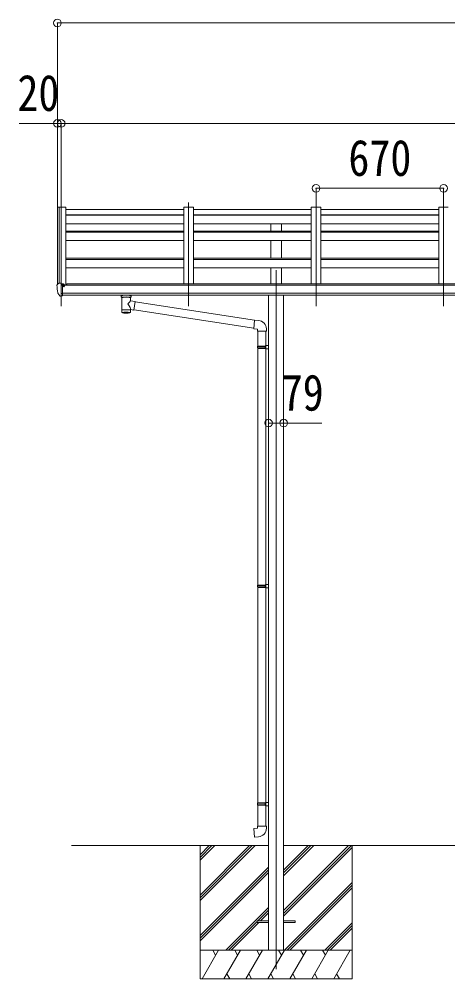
# Model space of a CAD drawing. Units: millimetres at full size, sheet at 1:40. Extents: x -11181 to 11305, y -7804 to 7716.
# Drawn here: x -1636 to 617, y -4439 to 605 of the extents above; entities that cross this region are included whole.
import ezdxf
from ezdxf.enums import TextEntityAlignment as Align

# ---------------------------------------------------------------- set-up
doc = ezdxf.new("R2010")
doc.units = ezdxf.units.MM
doc.header["$LTSCALE"] = 40
doc.header["$PDMODE"] = 32
doc.header["$PDSIZE"] = 40
for name, color, linetype, lineweight in [('0-0_0', 7, 'Continuous', 9), ('0-1_本体', 4, 'Continuous', 9), ('0-2_部品', 7, 'Continuous', 9), ('0-8_PARTS2', 2, 'Continuous', 9), ('0-A_寸法', 6, 'Continuous', 9)]:
    doc.layers.add(name, color=color, linetype=linetype, lineweight=lineweight)
doc.styles.add('ＭＳ ゴシック', font='')
doc.styles.get('ＭＳ ゴシック').set_extended_font_data('MS Gothic')

msp = doc.modelspace()

# ---------------------------------------------------------------- linework, layer by layer
at = {"layer": '0-0_0'}
for p, q in [((-1361.64, -3739.42), (-325.14, -3739.42)), ((-685.64, -3739.42), (-685.64, -4439.42)), ((-685.64, -4000.15), (-424.91, -3739.42)), ((-685.64, -4014.29), (-410.77, -3739.42)), ((-685.64, -4028.44), (-396.63, -3739.42)), ((-685.64, -3816.31), (-608.76, -3739.42)), ((-685.64, -3802.16), (-622.9, -3739.42)), ((-685.64, -3788.02), (-637.05, -3739.42)), ((-246.14, -4081.15), (95.59, -3739.42)), ((-246.14, -4095.29), (109.73, -3739.42)), ((-246.14, -3897.3), (-88.26, -3739.42)), ((-246.14, -3883.16), (-102.4, -3739.42)), ((-246.14, -3869.02), (-116.55, -3739.42)), ((-246.14, -3739.42), (2774.86, -3739.42)), ((-246.14, -4109.44), (114.36, -3748.94)), ((114.36, -3739.42), (114.36, -4439.42)), ((-685.64, -4212.28), (-325.14, -3851.79)), ((-685.64, -4226.43), (-325.14, -3865.93)), ((-685.64, -4240.57), (-325.14, -3880.07)), ((-242.28, -4289.42), (114.36, -3932.79)), ((-228.14, -4289.42), (114.36, -3946.93)), ((-214, -4289.42), (114.36, -3961.07)), ((-550.65, -4289.42), (-325.14, -4063.92)), ((-382, -4134.91), (-325.14, -4078.06)), ((-367.86, -4134.91), (-325.14, -4092.2)), ((-536.51, -4289.42), (-385.64, -4138.56)), ((-522.37, -4289.42), (-376.86, -4143.91)), ((-30.15, -4289.42), (114.36, -4144.92)), ((-16.01, -4289.42), (114.36, -4159.06)), ((-1.87, -4289.42), (114.36, -4173.2)), ((114.36, -4289.42), (-685.64, -4289.42)), ((-675.35, -4439.42), (-588.75, -4289.42)), ((-603.75, -4315.41), (-618.75, -4289.42)), ((-559.88, -4439.42), (-473.28, -4289.42)), ((-488.28, -4315.41), (-503.28, -4289.42)), ((-444.41, -4439.42), (-357.81, -4289.42)), ((-372.81, -4315.41), (-387.81, -4289.42)), ((-328.94, -4439.42), (-242.34, -4289.42)), ((-257.34, -4315.41), (-272.34, -4289.42)), ((-213.47, -4439.42), (-126.87, -4289.42)), ((-141.87, -4315.41), (-156.87, -4289.42)), ((-98, -4439.42), (-11.4, -4289.42)), ((-41.4, -4289.42), (-26.4, -4315.41)), ((17.47, -4439.42), (104.07, -4289.42)), ((-544.89, -4413.45), (-529.89, -4439.42)), ((-429.41, -4413.44), (-414.41, -4439.42)), ((-313.94, -4413.44), (-298.95, -4439.42)), ((-198.47, -4413.45), (-183.48, -4439.42)), ((-83, -4413.45), (-68.01, -4439.42)), ((32.47, -4413.45), (47.46, -4439.42)), ((-685.64, -4439.42), (114.36, -4439.42))]:
    msp.add_line(p, q, dxfattribs=at)
at = {"layer": '0-1_本体'}
for p, q in [((-1435.64, -384.56), (-1435.65, -790.2)), ((-1434.7, -383.68), (-1426.86, -383.27)), ((-1426.64, -383.35), (-1426.64, -783.66)), ((-1426.56, -383.46), (-1425.94, -385.08)), ((-1390.64, -383.26), (-1390.64, -793.84)), ((-1390.64, -396.26), (-770.64, -396.26)), ((-770.64, -383.86), (-770.64, -787.13)), ((-720.64, -383.86), (-770.64, -383.86)), ((-720.64, -383.86), (-720.64, -787.13)), ((-720.64, -396.26), (-100.64, -396.26)), ((-100.64, -383.86), (-100.64, -787.13)), ((-50.64, -383.86), (-100.64, -383.86)), ((-50.64, -383.86), (-50.64, -787.13)), ((-50.64, -396.26), (569.36, -396.26)), ((569.36, -383.86), (569.36, -787.13)), ((619.36, -383.86), (569.36, -383.86)), ((-1390.64, -422.97), (-770.64, -422.97)), ((-1390.64, -425.82), (-770.64, -425.82)), ((-720.64, -422.97), (-100.64, -422.97)), ((-720.64, -425.82), (-100.64, -425.82)), ((-50.64, -422.97), (569.36, -422.97)), ((-50.64, -425.82), (569.36, -425.82)), ((-1390.64, -470.55), (-770.64, -470.55)), ((-720.64, -470.55), (-100.64, -470.55)), ((-313.14, -509.08), (-313.14, -470.39)), ((-258.14, -509.08), (-258.14, -470.39)), ((-50.64, -470.55), (569.36, -470.55)), ((-1390.64, -509.24), (-770.64, -509.24)), ((-1390.64, -514.53), (-770.64, -514.53)), ((-720.64, -509.24), (-100.64, -509.24)), ((-720.64, -514.53), (-100.64, -514.53)), ((-50.64, -509.24), (569.36, -509.24)), ((-50.64, -514.53), (569.36, -514.53)), ((-1390.64, -558.61), (-770.64, -558.61)), ((-720.64, -558.61), (-100.64, -558.61)), ((-313.14, -652), (-313.14, -558.45)), ((-258.14, -652), (-258.14, -558.45)), ((-50.64, -558.61), (569.36, -558.61)), ((-1390.64, -652.17), (-770.64, -652.17)), ((-720.64, -652.17), (-100.64, -652.17)), ((-50.64, -652.17), (569.36, -652.17)), ((-1390.64, -658.96), (-770.64, -658.96)), ((-1390.64, -702.51), (-770.64, -702.51)), ((-720.64, -658.96), (-100.64, -658.96)), ((-720.64, -702.51), (-100.64, -702.51)), ((-313.14, -786.97), (-313.14, -702.35)), ((-258.14, -786.97), (-258.14, -702.35)), ((-50.64, -658.96), (569.36, -658.96)), ((-50.64, -702.51), (569.36, -702.51)), ((3937.86, -793.84), (-1409.14, -793.84)), ((-1385.64, -793.84), (-1385.64, -787.13)), ((3914.36, -787.13), (-1385.64, -787.13)), ((-1409.14, -835.06), (3937.86, -835.06)), ((3937.86, -846.91), (-1409.14, -846.83)), ((-325.14, -846.84), (-325.14, -4289.42)), ((-246.14, -846.84), (-246.14, -4289.42))]:
    msp.add_line(p, q, dxfattribs=at)
msp.add_lwpolyline([(-1425.94, -783.66), (-1425.94, -383.26), (-1390.64, -383.26)], dxfattribs=at)
msp.add_circle((-1401.67, -798.57), 3, dxfattribs=at)
for centre, radius, start, end in [((-1434.64, -384.68), 1, 93, 173.32986), ((-1426.85, -383.57), 0.301, 21.06327, 92.86679)]:
    msp.add_arc(centre, radius, start, end, dxfattribs=at)
at = {"layer": '0-2_部品'}
for p, q in [((-1437.64, -793.06), (-1437.64, -793.69)), ((-1430.73, -784.26), (-1434.8, -790.07)), ((-1415.64, -852.19), (-1415.64, -783.69)), ((-1414.14, -784.61), (-1415.64, -784.61)), ((-1409.14, -793.42), (-1415.64, -793.03)), ((-1414.14, -784.61), (-1414.14, -790.78)), ((-1404.47, -786.11), (-1414.14, -785.38)), ((-1414.14, -788.38), (-1400.14, -788.43)), ((-1404.67, -798.61), (-1404.14, -798.61)), ((-1404.14, -798.61), (-1403.84, -798.61)), ((-1403.64, -788.42), (-1403.64, -786.52)), ((-1399.14, -789.54), (-1399.14, -793.5)), ((-1423.27, -850.38), (-1433.01, -835)), ((-1417.14, -852.1), (-1420.85, -851.87)), ((-1417.14, -852.1), (-1415.64, -852.19)), ((-1415.64, -849.99), (-1415.14, -849.99)), ((-1415.14, -849.99), (-1414.64, -848.99)), ((-1409.14, -848.99), (-1414.64, -848.99)), ((-1101.14, -853), (-1101.14, -846.88)), ((-1047.14, -853), (-1047.14, -846.88)), ((-1097.04, -857.5), (-1097.06, -937.79)), ((-1051.24, -875.07), (-1051.24, -857.49)), ((-1026.02, -878.98), (-1051.24, -875.07)), ((-1026.02, -878.98), (-1033.04, -924.24)), ((-399.18, -978.29), (-1026.33, -880.99)), ((-1051.23, -937.79), (-1051.24, -921.16)), ((-1051.24, -921.41), (-1033.04, -924.24)), ((-402.85, -1020.22), (-1032.77, -922.5)), ((-378.22, -978.67), (-399.06, -976.85)), ((-383.14, -1034.42), (-337.14, -1034.42)), ((-381.14, -1034.42), (-381.14, -1113.68)), ((-339.14, -1034.42), (-339.14, -1111.12)), ((-337.14, -1034.42), (-337.14, -1023.5)), ((-383.14, -1115.68), (-382.14, -1113.68)), ((-383.14, -1115.68), (-339.14, -1115.68)), ((-383.14, -1115.68), (-383.14, -1123.68)), ((-383.14, -1123.68), (-339.14, -1123.68)), ((-383.14, -1123.68), (-382.14, -1125.68)), ((-382.14, -1113.68), (-339.14, -1113.68)), ((-382.14, -1125.68), (-339.14, -1125.68)), ((-381.14, -1125.68), (-381.14, -2369.86)), ((-343.62, -1115.68), (-344.05, -1113.68)), ((-341.14, -1111.18), (-325.14, -1110.71)), ((-341.14, -1113.18), (-341.14, -1111.18)), ((-341.14, -1113.18), (-339.14, -1113.18)), ((-341.14, -1128.18), (-341.14, -1126.18)), ((-341.14, -1128.18), (-325.14, -1128.65)), ((-339.14, -1128.23), (-339.14, -2367.3)), ((-325.14, -1110.71), (-325.14, -1128.65)), ((-383.14, -2371.86), (-382.14, -2369.86)), ((-382.14, -2369.86), (-339.14, -2369.86)), ((-343.62, -2371.86), (-344.05, -2369.86)), ((-341.14, -2367.36), (-325.14, -2366.89)), ((-341.14, -2369.36), (-341.14, -2367.36)), ((-341.14, -2369.36), (-339.14, -2369.36)), ((-325.14, -2366.89), (-325.14, -2384.83)), ((-383.14, -2371.86), (-339.14, -2371.86)), ((-383.14, -2371.86), (-383.14, -2379.86)), ((-383.14, -2379.86), (-339.14, -2379.86)), ((-383.14, -2379.86), (-382.14, -2381.86)), ((-382.14, -2381.86), (-339.14, -2381.86)), ((-381.14, -2381.86), (-381.14, -3515.02)), ((-341.14, -2384.36), (-341.14, -2382.36)), ((-341.14, -2384.36), (-325.14, -2384.83)), ((-339.14, -2384.42), (-339.14, -3512.46)), ((-383.14, -3517.02), (-382.14, -3515.02)), ((-383.14, -3517.02), (-339.14, -3517.02)), ((-383.14, -3517.02), (-383.14, -3525.02)), ((-383.14, -3525.02), (-339.14, -3525.02)), ((-383.14, -3525.02), (-382.14, -3527.02)), ((-382.14, -3515.02), (-339.14, -3515.02)), ((-382.14, -3527.02), (-339.14, -3527.02)), ((-381.14, -3527.02), (-381.14, -3637.02)), ((-343.62, -3517.02), (-344.05, -3515.02)), ((-341.14, -3512.52), (-325.14, -3512.05)), ((-341.14, -3514.52), (-341.14, -3512.52)), ((-341.14, -3514.52), (-339.14, -3514.52)), ((-341.14, -3529.52), (-341.14, -3527.52)), ((-341.14, -3529.52), (-325.14, -3529.99)), ((-339.14, -3529.58), (-339.14, -3637.02)), ((-325.14, -3512.05), (-325.14, -3529.99)), ((-383.14, -3637.02), (-337.14, -3637.02)), ((-383.14, -3647.02), (-383.14, -3637.02)), ((-337.14, -3637.02), (-337.14, -3647.94))]:
    msp.add_line(p, q, dxfattribs=at)
at = {"layer": '0-2_部品', "color": 4}
for p, q in [((-385.64, -4134.91), (-325.14, -4134.91)), ((-385.64, -4134.91), (-385.64, -4143.91)), ((-246.14, -4134.91), (-185.64, -4134.91)), ((-185.64, -4134.91), (-185.64, -4143.91)), ((-385.64, -4143.91), (-325.14, -4143.91)), ((-246.14, -4143.91), (-185.64, -4143.91))]:
    msp.add_line(p, q, dxfattribs=at)
at = {"layer": '0-2_部品'}
for points in [[(-1415.64, -783.69), (-1427.64, -783.69), (-1429.97, -783.83)], [(-1409.14, -848.99), (-1409.14, -790.78), (-1414.14, -790.78)], [(-1404.47, -786.11), (-1404.3, -786.12), (-1404.14, -786.16), (-1404, -786.2), (-1403.88, -786.25), (-1403.78, -786.31), (-1403.7, -786.38), (-1403.66, -786.45), (-1403.64, -786.52)], [(-1403.84, -797.42), (-1403.84, -798.61), (-1399.14, -798.61)], [(-1399.14, -796.99), (-1399.14, -798.61), (-1398.67, -798.61)], [(-1415.64, -838.3), (-1412.48, -837.89), (-1409.14, -837.46)], [(-1101.1, -853.06), (-1101.13, -852.7), (-1100.88, -851.74), (-1100.36, -850.86), (-1099.56, -850.02), (-1098.44, -849.22), (-1097.04, -848.5)], [(-1101.1, -852.94), (-1101.13, -853.3), (-1100.88, -854.26), (-1100.36, -855.14), (-1099.56, -855.98), (-1098.44, -856.77), (-1097.04, -857.5)], [(-1051.24, -848.51), (-1051.01, -848.6), (-1049.65, -849.34), (-1048.54, -850.19), (-1047.78, -851.05), (-1047.32, -851.95), (-1047.15, -852.84)], [(-1051.24, -857.49), (-1051.01, -857.39), (-1049.65, -856.66), (-1048.54, -855.81), (-1047.78, -854.95), (-1047.32, -854.05), (-1047.15, -853.16)], [(-399.06, -976.85), (-403.07, -1022.68), (-383.14, -1024.42), (-383.14, -1034.42)], [(-343.62, -1115.68), (-343.62, -1123.68), (-344.05, -1125.68)], [(-341.14, -1126.18), (-339.14, -1126.18), (-339.14, -1113.18)], [(-341.14, -2382.36), (-339.14, -2382.36), (-339.14, -2369.36)], [(-343.62, -2371.86), (-343.62, -2379.86), (-344.05, -2381.86)], [(-343.62, -3517.02), (-343.62, -3525.02), (-344.05, -3527.02)], [(-341.14, -3527.52), (-339.14, -3527.52), (-339.14, -3514.52)], [(-378.22, -3692.77), (-399.06, -3694.59), (-403.07, -3648.77), (-383.14, -3647.02)]]:
    msp.add_lwpolyline(points, dxfattribs=at)
for centre, radius, start, end in [((-1434.64, -793.06), 3, 93, 180), ((-1245.15, -793.69), 192.49, 180.0008, 192.1233), ((-1429.91, -784.83), 1, 93.5, 145), ((-1401.64, -798.61), 2.5, 151.64236, 180), ((-1401.64, -798.61), 2.5, 0, 151.64236), ((-1430.41, -833.5), 3, 191.83348, 210), ((-1420.67, -848.88), 3, 210, 266.5), ((-1084.07, -898.22), 51.38, 92.46126, 104.61963), ((-1064.19, -898.22), 51.38, 75.38037, 87.53874), ((-382.14, -1023.5), 45, 0, 85), ((-382.14, -3647.94), 45, 275, 0)]:
    msp.add_arc(centre, radius, start, end, dxfattribs=at)
for centre, major_axis, ratio, start_param, end_param in [((-1400.14, -789.54), (-0.02, 1.1), 0.906239, 4.6917496, 6.2625459), ((-1074.14, -858.69), (-22.91, -0.42), 0.072511, 4.711586, 6.2823824), ((-1074.12, -857.06), (-22.91, -0.42), 0.072511, 4.711586, 6.2823824), ((-1074.17, -857.07), (22.92, -0.42), 0.07247, 0.0008089, 1.5716053), ((-1074.17, -858.69), (22.92, -0.42), 0.07247, 0.0008089, 1.5716053), ((-1063.14, -853), (16, 0), 0.361356, 0, 0.0194874), ((-1063.14, -853), (16, 0), 0.361356, 6.2636979, 6.2831853), ((-1074.15, -894.62), (-22.81, 26.62), 0.234429, 3.1563334, 4.5976381), ((-1071.59, -897.27), (20.32, 22.25), 0.045535, 4.9756507, 6.2441899), ((-1074.14, -937.79), (22.92, 0), 0.101955, 6.2829723, 9.4248207), ((-1074.14, -937.79), (22.92, 0), 0.101955, 3.1415499, 6.2833984), ((-1074.14, -925.35), (22.91, 0), 0.122865, 6.2831853, 9.424778)]:
    msp.add_ellipse(centre, major_axis=major_axis, ratio=ratio, start_param=start_param, end_param=end_param, dxfattribs=at)
at = {"layer": '0-8_PARTS2'}
for p, q in [((-1415.64, -903.02), (-1415.64, -359.17)), ((-745.64, -903.02), (-745.64, -359.17)), ((-75.64, -903.02), (-75.64, -359.17)), ((594.36, -903.02), (594.36, -359.17)), ((-285.64, -714.21), (-285.64, -4389.44))]:
    msp.add_line(p, q, dxfattribs=at)
at = {"layer": '0-A_寸法'}
for p, q in [((-1435.64, 584.57), (-1435.64, 56.99)), ((-1435.64, 584.57), (9324.35, 584.57)), ((-1435.64, 56.99), (-1635.64, 56.99)), ((-1435.64, 56.99), (-1435.64, -398.59)), ((-1415.64, 56.99), (-1435.64, 56.99)), ((-1415.64, 56.99), (-1415.64, -398.59)), ((-1415.64, 56.99), (3944.36, 56.99)), ((-1415.64, 56.99), (-1415.64, -398.59)), ((-75.64, -284.45), (-75.64, -402.06)), ((-75.64, -284.45), (594.36, -284.45)), ((594.36, -284.45), (594.36, -402.06)), ((-325.14, -1518.17), (-246.14, -1518.17)), ((-246.14, -1518.17), (-46.14, -1518.17))]:
    msp.add_line(p, q, dxfattribs=at)
for p in [(-1435.64, 584.57), (-1435.64, 56.99), (-1415.64, 56.99), (-75.64, -284.45), (594.36, -284.45), (-325.14, -1518.17), (-246.14, -1518.17)]:
    msp.add_point(p, dxfattribs=at)

# ---------------------------------------------------------------- texts
at = {"layer": '0-A_寸法', "color": 7, "style": 'ＭＳ ゴシック', "width": 0.85}
for s, p in [('20', (-1645.64, 64.99)), ('670', (94.36, -276.45)), ('79', (-256.14, -1510.17))]:
    msp.add_text(s, height=190.6, dxfattribs=at).set_placement(p, align=Align.BOTTOM_LEFT)

doc.saveas('drawing.dxf')
